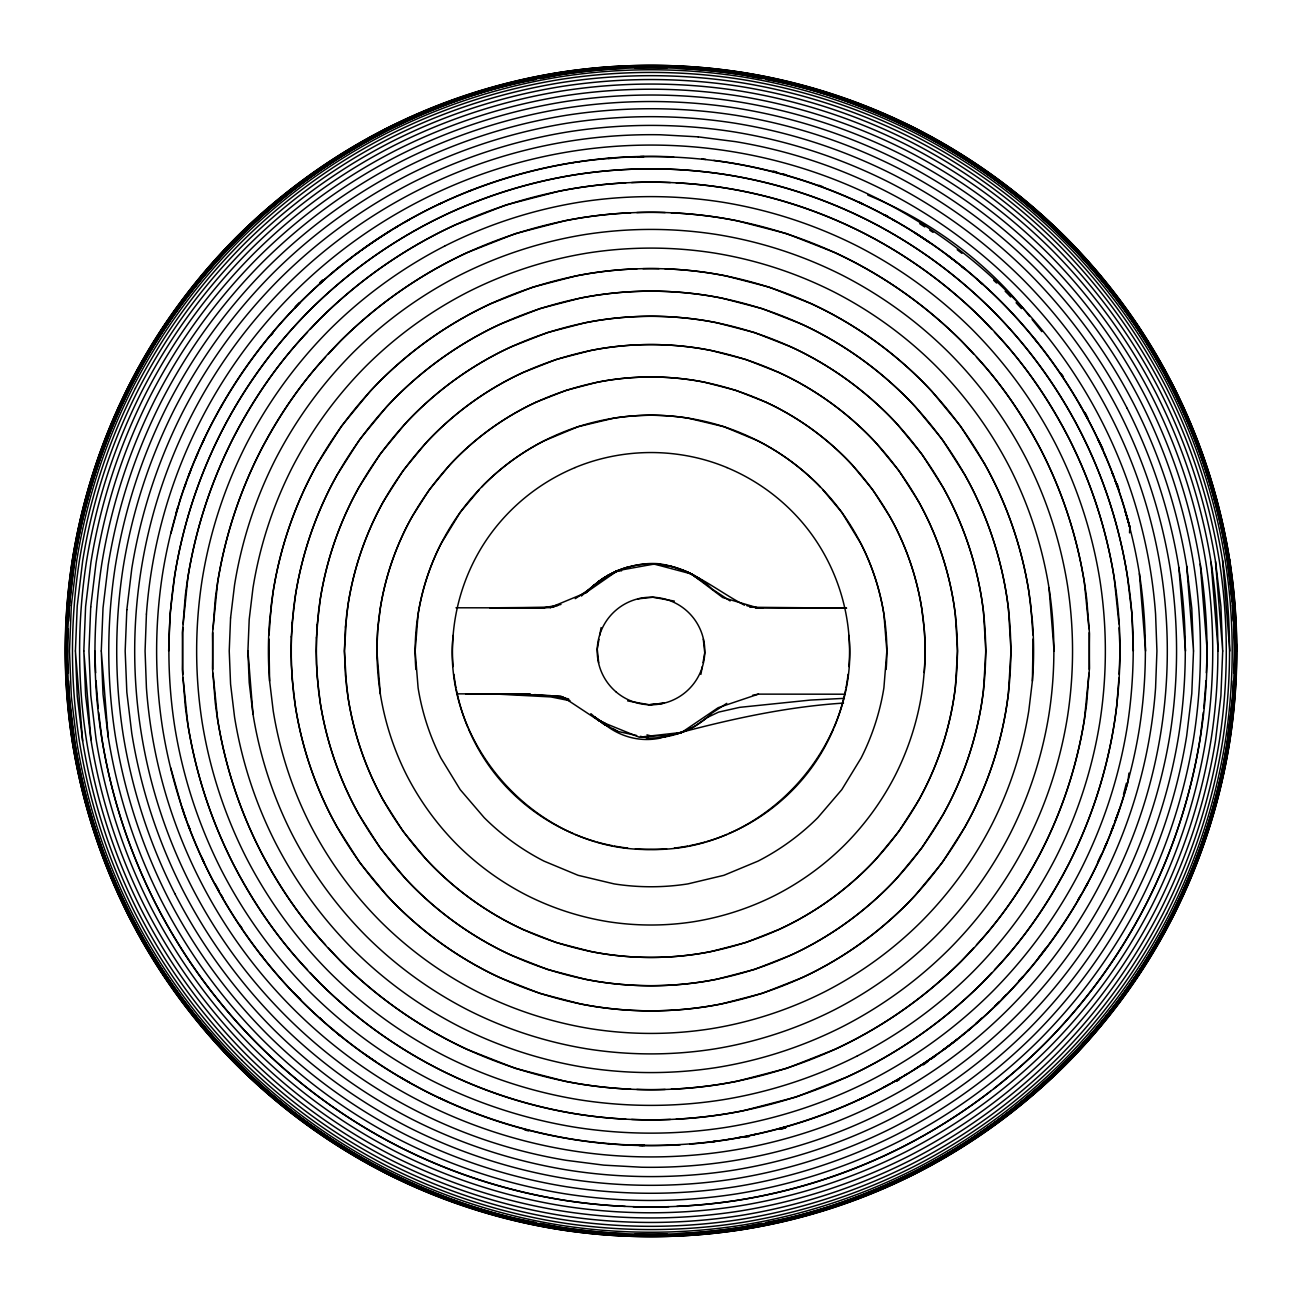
<?xml version="1.0" encoding="UTF-8"?>
<svg xmlns="http://www.w3.org/2000/svg" width="1302" height="1302" viewBox="0 0 1302 1302"><rect width="100%" height="100%" fill="white"/><g stroke="black" fill="none" stroke-linecap="round" stroke-linejoin="round"><path stroke-width="1.5" d="M168.642 651L170.171 613.193L174.696 575.598A489.715 489.715 0 0 1 221.34 432.052C244.174 387.019 274.217 345.681 309.974 310.039A489.715 489.715 0 0 1 432.085 221.324C477.037 198.311 525.634 182.524 575.517 174.712A489.715 489.715 0 0 1 726.451 174.696C776.35 182.508 824.931 198.311 869.899 221.307A489.715 489.715 0 0 1 992.01 310.022C1027.783 345.665 1057.81 387.003 1080.66 432.036A489.715 489.715 0 0 1 1127.304 575.582C1135.474 625.448 1134.872 676.487 1127.304 726.386A489.715 489.715 0 0 1 1080.66 869.948C1057.582 914.883 1027.636 956.107 992.026 991.961A489.715 489.715 0 0 1 869.915 1080.676C824.833 1103.478 776.35 1119.215 726.483 1127.288A489.715 489.715 0 0 1 575.549 1127.304C525.666 1119.232 477.199 1103.478 432.118 1080.709A489.715 489.715 0 0 1 309.99 991.978C274.397 956.14 244.434 914.915 221.34 869.98A489.715 489.715 0 0 1 174.696 726.418C166.965 676.503 166.965 625.53 174.696 575.614A489.357 489.357 0 0 1 221.356 432.036C244.418 387.101 274.38 345.876 309.974 310.039A489.357 489.357 0 0 1 432.101 221.307C477.183 198.522 525.65 182.785 575.517 174.712A489.357 489.357 0 0 1 726.483 174.712C776.35 182.768 824.801 198.522 869.882 221.291A489.357 489.357 0 0 1 992.01 310.039C1027.62 345.86 1057.566 387.101 1080.66 432.02A489.357 489.357 0 0 1 1127.304 575.598L1131.829 613.177L1133.358 651M385.099 129.077C439.864 101.41 498.731 82.27 559.307 72.473A594.396 594.396 0 0 1 742.677 72.473C803.253 82.254 862.103 101.393 916.868 129.061A594.396 594.396 0 0 1 1065.215 236.85C1108.474 280.369 1144.832 330.448 1172.89 385.018A594.396 594.396 0 0 1 1229.544 559.421C1238.951 620.045 1238.934 681.939 1229.544 742.579A594.396 594.396 0 0 1 1172.874 916.966C1144.865 971.552 1108.458 1021.614 1065.231 1065.15A594.396 594.396 0 0 1 916.868 1172.923C862.119 1200.607 803.253 1219.73 742.693 1229.527A594.396 594.396 0 0 1 559.323 1229.527C498.747 1219.746 439.897 1200.607 385.132 1172.939A594.396 594.396 0 0 1 236.785 1065.15C193.526 1021.631 157.151 971.536 129.11 916.966A594.396 594.396 0 0 1 72.456 742.579C63.049 681.955 63.066 620.061 72.456 559.421A594.396 594.396 0 0 1 129.126 385.034C157.135 330.448 193.542 280.386 236.769 236.85A594.396 594.396 0 0 1 385.132 129.077C439.718 101.117 498.731 81.977 559.323 72.473A594.835 594.835 0 0 1 742.645 72.473C803.253 81.961 862.266 101.133 916.885 129.061A594.835 594.835 0 0 1 1065.199 236.834C1108.653 280.125 1145.125 330.334 1172.89 385.034A594.835 594.835 0 0 1 1229.544 559.388C1239.244 619.964 1239.244 682.02 1229.544 742.579A594.835 594.835 0 0 1 1172.89 916.966C1145.142 971.666 1108.653 1021.858 1065.231 1065.15A594.835 594.835 0 0 1 916.885 1172.923C862.282 1200.867 803.269 1220.039 742.677 1229.527A594.835 594.835 0 0 1 559.323 1229.527C498.731 1220.039 439.718 1200.851 385.115 1172.939A594.835 594.835 0 0 1 236.785 1065.15C193.331 1021.858 156.875 971.65 129.11 916.966A594.835 594.835 0 0 1 72.456 742.579C62.756 682.02 62.756 619.98 72.456 559.421A594.835 594.835 0 0 1 129.11 385.05C156.858 330.35 193.331 280.158 236.769 236.85A594.835 594.835 0 0 1 385.099 129.077M68.404 599.425L65.979 651L67.834 696.879L73.319 742.482A593.94 593.94 0 0 0 129.907 916.575L159.446 967.972M68.322 629.126C66.028 666.917 69.055 704.854 74.767 742.221A592.019 592.019 0 0 0 131.209 915.908C158.828 970.381 195.17 1020.377 238.429 1063.506A592.459 592.459 0 0 0 386.189 1170.84C440.564 1198.67 499.35 1217.761 559.681 1227.216A592.459 592.459 0 0 0 625.123 1233.726M68.648 621.168L69.283 605.267L74.767 559.779A592.459 592.459 0 0 1 131.193 386.124C158.828 331.636 195.17 281.639 238.429 238.494A592.459 592.459 0 0 1 386.157 131.176C440.548 103.346 499.333 84.239 559.681 74.784A592.459 592.459 0 0 1 625.074 68.274M75.418 651L77.241 605.886L82.644 561.048A584.354 584.354 0 0 1 138.289 389.737C165.842 336.111 201.582 286.912 244.06 244.141A584.354 584.354 0 0 1 389.77 138.272C443.575 111.077 501.416 92.296 560.918 82.661A584.354 584.354 0 0 1 741.033 82.661C800.551 92.279 858.392 111.077 912.197 138.256A584.354 584.354 0 0 1 1057.908 244.125C1100.402 286.879 1136.141 336.095 1163.695 389.705A584.354 584.354 0 0 1 1219.356 560.999C1228.583 620.566 1228.583 681.385 1219.356 740.952A584.354 584.354 0 0 1 1163.711 912.263C1136.158 965.889 1100.418 1015.088 1057.94 1057.859A584.354 584.354 0 0 1 912.23 1163.728C858.425 1190.923 800.584 1209.704 741.082 1219.339A584.354 584.354 0 0 1 560.967 1219.339C501.449 1209.721 443.608 1190.923 389.803 1163.744A584.354 584.354 0 0 1 244.092 1057.875C201.598 1015.121 165.859 965.905 138.305 912.295A584.354 584.354 0 0 1 82.644 741.001L77.241 696.147L75.418 651L82.644 741.001M83.816 651L85.606 606.537L90.928 562.35A575.842 575.842 0 0 1 145.775 393.546C172.906 340.701 208.141 292.234 250 250.082A575.842 575.842 0 0 1 393.578 145.743C446.602 118.954 503.597 100.433 562.236 90.945A575.842 575.842 0 0 1 739.731 90.945C798.37 100.417 855.365 118.938 908.389 145.726A575.842 575.842 0 0 1 1051.983 250.049C1093.843 292.201 1129.062 340.685 1156.225 393.513A575.842 575.842 0 0 1 1211.072 562.318C1220.169 621.021 1220.169 680.946 1211.072 739.65A575.842 575.842 0 0 1 1156.225 908.454C1129.094 961.299 1093.859 1009.766 1052 1051.918A575.842 575.842 0 0 1 908.422 1156.257C855.398 1183.046 798.403 1201.567 739.764 1211.055A575.842 575.842 0 0 1 562.269 1211.055C503.63 1201.583 446.635 1183.062 393.611 1156.274A575.842 575.842 0 0 1 250.017 1051.951C208.157 1009.799 172.938 961.315 145.775 908.487A575.842 575.842 0 0 1 90.928 739.682L85.606 695.48L83.816 651L90.928 739.682M625.204 1206.384A564.694 564.694 0 0 1 563.994 1200.232C506.462 1191.216 450.427 1173.004 398.591 1146.492A564.694 564.694 0 0 1 257.78 1044.188C216.539 1003.093 181.906 955.424 155.556 903.49A564.287 564.287 0 0 1 101.768 737.941C92.328 680.441 93.044 621.607 101.751 564.075A564.694 564.694 0 0 1 155.54 398.526C182.166 346.706 216.702 299.167 257.747 257.829A564.694 564.694 0 0 1 398.558 155.524C450.557 129.24 506.445 111.093 563.945 101.784A564.694 564.694 0 0 1 738.006 101.768C795.522 111.077 851.41 129.24 903.409 155.508A564.694 564.694 0 0 1 1044.22 257.812C1085.282 299.135 1119.818 346.674 1146.444 398.493A564.694 564.694 0 0 1 1200.232 564.026C1208.956 621.575 1209.656 680.425 1200.232 737.941A564.694 564.694 0 0 1 1146.46 903.474C1120.111 955.408 1085.477 1003.061 1044.237 1044.171A564.694 564.694 0 0 1 993.67 1088.814M101.279 651L103.021 607.92L108.18 565.084A558.102 558.102 0 0 1 161.334 401.488C187.634 350.271 221.779 303.285 262.353 262.434A558.102 558.102 0 0 1 401.521 161.318C452.901 135.343 508.138 117.408 564.97 108.196A558.102 558.102 0 0 1 736.997 108.196C793.829 117.392 849.067 135.343 900.447 161.302A558.102 558.102 0 0 1 1039.614 262.402C1080.204 303.252 1114.333 350.238 1140.65 401.439A558.102 558.102 0 0 1 1193.804 565.052C1202.625 621.933 1202.625 680.018 1193.82 736.916A558.102 558.102 0 0 1 1140.666 900.512C1114.366 951.729 1080.221 998.715 1039.647 1039.566A558.102 558.102 0 0 1 900.479 1140.682C849.099 1166.657 793.862 1184.592 737.03 1193.804A558.102 558.102 0 0 1 565.003 1193.804C508.171 1184.608 452.933 1166.657 401.553 1140.698A558.102 558.102 0 0 1 262.386 1039.598C221.796 998.748 187.667 951.762 161.35 900.561A558.102 558.102 0 0 1 108.196 736.948L103.021 694.112L101.279 651L108.18 736.948M182.898 627.776L182.329 669.391L185.275 706.091A475.23 475.23 0 0 0 233.237 863.91C252.637 902.237 277.424 937.782 306.605 969.306A475.23 475.23 0 0 0 438.172 1068.796C476.386 1088.407 517.333 1102.599 559.469 1110.948A474.742 474.742 0 0 0 742.514 1110.915L795.945 1097.081L847.309 1076.9A475.214 475.214 0 0 0 982.587 982.522C1017.415 947.921 1046.564 907.689 1068.796 863.926A476.19 476.19 0 0 0 1114.154 724.303C1120.745 681.857 1121.933 638.582 1116.725 595.909A475.23 475.23 0 0 0 1068.763 438.09C1049.363 399.763 1024.576 364.218 995.395 332.694A475.23 475.23 0 0 0 863.828 233.204C825.614 213.593 784.667 199.401 742.531 191.052A474.742 474.742 0 0 0 559.486 191.085L506.055 204.919L454.691 225.1A475.214 475.214 0 0 0 319.413 319.478C284.585 354.079 255.436 394.311 233.204 438.074A476.19 476.19 0 0 0 187.846 577.697L182.329 632.609L182.898 674.224M183.045 623.918L185.275 595.909A475.23 475.23 0 0 1 233.237 438.09C253.239 399.779 277.538 363.486 307.516 332.238M212.861 632.788L212.486 668.219L215.237 702.543A444.649 444.649 0 0 0 260.107 850.206M213.023 628.736L215.237 599.457A444.649 444.649 0 0 1 260.107 451.794M247.917 651L249.203 619.41L252.979 587.999A409.219 409.219 0 0 1 291.957 468.036C311.243 430.49 336.274 396.036 366.025 366.09A409.219 409.219 0 0 1 468.069 291.941C505.746 272.899 546.254 259.733 587.918 252.995A409.219 409.219 0 0 1 714.049 252.995C755.73 259.733 796.238 272.883 833.915 291.925A409.219 409.219 0 0 1 935.959 366.057C965.71 396.02 990.741 430.474 1010.043 468.02A409.219 409.219 0 0 1 1049.021 587.983C1055.483 629.696 1055.483 672.288 1049.021 714.001A409.219 409.219 0 0 1 1010.043 833.964C990.757 871.51 965.726 905.964 935.975 935.91A409.219 409.219 0 0 1 833.931 1010.059C796.254 1029.101 755.746 1042.267 714.082 1049.005A409.219 409.219 0 0 1 587.951 1049.005C546.27 1042.267 505.762 1029.117 468.085 1010.075A409.219 409.219 0 0 1 366.041 935.943C336.29 905.98 311.259 871.526 291.957 833.98A409.219 409.219 0 0 1 252.979 714.017L249.203 682.606L247.917 651L252.979 714.033M268.896 639.005L269.612 681.011L273.208 710.827A388.419 388.419 0 0 0 310.218 824.687C328.527 860.329 352.289 893.026 380.526 921.458A388.419 388.419 0 0 0 477.395 991.815C513.151 1009.896 551.592 1022.379 591.157 1028.792A388.419 388.419 0 0 0 710.876 1028.775C750.424 1022.379 788.882 1009.88 824.638 991.815A388.435 388.435 0 0 0 921.49 921.442C949.728 893.009 973.489 860.297 991.798 824.654A388.419 388.419 0 0 0 1028.792 710.794L1032.388 680.995L1033.104 639.005M269.058 635.002L271.125 606.065A387.247 387.247 0 0 1 317.281 464.082M479.217 489.715L460.192 512.37L440.906 543.943A239.454 239.454 0 0 0 418.105 614.137L415.143 651L418.105 687.879A239.454 239.454 0 0 0 440.906 758.073L460.192 789.63L484.263 817.737A239.454 239.454 0 0 0 543.976 861.11L578.121 875.318L614.105 883.895A239.454 239.454 0 0 0 687.912 883.895L723.879 875.318L758.041 861.11A239.454 239.454 0 0 0 817.754 817.721L841.808 789.63L861.094 758.057A239.454 239.454 0 0 0 883.895 687.863L886.857 651L883.895 614.121A239.454 239.454 0 0 0 861.094 543.927L841.808 512.37L822.783 489.698M536.278 402.09A277.456 277.456 0 0 0 449.727 464.977L429.221 489.861L411.871 517.057A277.456 277.456 0 0 0 378.833 618.808C375.708 643.741 376.636 669.049 380.314 693.868A278.319 278.319 0 0 0 406.826 775.455C419.944 800.99 436.967 824.41 457.197 844.786A278.319 278.319 0 0 0 526.61 895.206C552.227 908.161 579.781 917.096 608.115 921.686A278.319 278.319 0 0 0 693.901 921.686C722.236 917.096 749.789 908.145 775.422 895.19A278.319 278.319 0 0 0 844.819 844.77C865.049 824.41 882.072 800.974 895.19 775.439A278.319 278.319 0 0 0 921.686 693.852C925.462 669.033 926.096 643.758 923.183 618.808A277.456 277.456 0 0 0 890.112 517.057L872.779 489.861L852.289 464.96A277.456 277.456 0 0 0 765.722 402.09M1088.977 673.264L1086.763 702.543A444.649 444.649 0 0 1 1041.893 850.206M1089.139 669.212L1089.514 633.781L1086.763 599.457A444.649 444.649 0 0 0 1041.893 451.794M1118.955 678.082L1116.725 706.091A475.23 475.23 0 0 1 1068.763 863.91C1048.761 902.221 1024.462 938.514 994.484 969.762M1119.102 674.224L1120.045 651L1119.102 627.776M573.596 162.604A502.165 502.165 0 0 1 728.371 162.587C779.507 170.855 829.211 187.016 875.449 210.371A502.165 502.165 0 0 1 1000.685 301.348C1037.189 338.097 1067.9 380.379 1091.581 426.454A502.165 502.165 0 0 1 1139.413 573.661C1147.355 624.846 1147.355 677.121 1139.429 728.306A502.165 502.165 0 0 1 1091.597 875.514C1067.933 921.588 1037.206 963.871 1000.701 1000.636A502.165 502.165 0 0 1 875.481 1091.613C829.244 1114.984 779.54 1131.129 728.404 1139.413M1127.141 408.323A542.706 542.706 0 0 1 1178.847 567.412C1187.424 622.747 1187.424 679.221 1178.847 734.54A542.706 542.706 0 0 1 1127.158 893.644C1101.59 943.445 1068.389 989.129 1028.938 1028.857A542.706 542.706 0 0 1 893.611 1127.174C843.631 1152.433 789.923 1169.88 734.653 1178.831A542.706 542.706 0 0 1 567.379 1178.831C512.109 1169.896 458.402 1152.449 408.421 1127.207A542.706 542.706 0 0 1 273.094 1028.873C233.644 989.162 200.443 943.462 174.859 893.677M1193.511 651L1191.786 693.527L1186.692 735.793A550.779 550.779 0 0 1 1134.237 897.241C1108.279 947.791 1074.589 994.158 1034.553 1034.472A550.779 550.779 0 0 1 897.208 1134.254C846.495 1159.887 791.99 1177.594 735.907 1186.675A550.779 550.779 0 0 1 566.142 1186.692C510.042 1177.61 455.537 1159.903 404.824 1134.286A550.779 550.779 0 0 1 267.48 1034.488C227.427 994.191 193.738 947.823 167.779 897.273A550.779 550.779 0 0 1 115.308 735.825C106.601 679.677 106.601 622.356 115.308 566.207A550.779 550.779 0 0 1 167.763 404.759C193.721 354.209 227.411 307.842 267.447 267.528A550.779 550.779 0 0 1 404.792 167.746C455.505 142.113 510.01 124.406 566.093 115.325A550.779 550.779 0 0 1 735.858 115.308C791.958 124.39 846.463 142.097 897.176 167.714A550.779 550.779 0 0 1 1034.52 267.512C1074.573 307.809 1108.262 354.177 1134.221 404.727A550.779 550.779 0 0 1 1186.692 566.175L1191.786 608.457L1193.511 651L1186.692 566.175M1206.026 680.718L1203.797 708.386M1206.336 672.792L1207.214 651L1200.232 564.026M1222.708 651L1220.902 695.805L1215.531 740.35A580.415 580.415 0 0 1 1160.245 910.505C1132.886 963.757 1097.391 1012.631 1055.19 1055.108A580.415 580.415 0 0 1 910.456 1160.261C857.025 1187.278 799.574 1205.945 740.464 1215.515A580.415 580.415 0 0 1 561.569 1215.515C502.458 1205.961 445.007 1187.294 391.576 1160.294A580.415 580.415 0 0 1 246.843 1055.141C204.642 1012.663 169.13 963.789 141.772 910.537A580.415 580.415 0 0 1 86.485 740.399C77.306 681.223 77.306 620.81 86.469 561.65A580.415 580.415 0 0 1 141.755 391.495C169.114 338.243 204.609 289.37 246.81 246.892A580.415 580.415 0 0 1 391.544 141.739C444.975 114.722 502.426 96.055 561.536 86.485A580.415 580.415 0 0 1 740.431 86.485C799.542 96.039 856.993 114.706 910.423 141.706A580.415 580.415 0 0 1 1055.157 246.859C1097.358 289.337 1132.87 338.211 1160.228 391.463A580.415 580.415 0 0 1 1215.515 561.601L1220.885 606.162L1222.708 651L1215.531 561.601M1060.219 241.814C1102.94 284.829 1138.892 334.305 1166.592 388.224A587.674 587.674 0 0 1 1222.578 560.495C1231.855 620.403 1231.855 681.564 1222.578 741.473A587.674 587.674 0 0 1 1166.608 913.744M1233.352 680.832L1232.717 696.733L1227.233 742.221A592.459 592.459 0 0 1 1170.807 915.876C1143.172 970.364 1106.83 1020.361 1063.571 1063.506A592.459 592.459 0 0 1 915.843 1170.823C861.452 1198.654 802.667 1217.761 742.319 1227.216A592.459 592.459 0 0 1 676.926 1233.726M1233.678 672.874C1235.972 635.083 1232.945 597.146 1227.233 559.779A592.019 592.019 0 0 0 1170.791 386.092C1143.172 331.619 1106.83 281.623 1063.571 238.494A592.459 592.459 0 0 0 915.811 131.16C861.436 103.33 802.65 84.239 742.319 74.784A592.459 592.459 0 0 0 676.877 68.274M1233.596 702.575L1236.021 651L1234.166 605.121L1228.681 559.518A593.94 593.94 0 0 0 1172.093 385.425L1142.554 334.028M1129.534 532.86L1129.794 526.838L1125.367 511.686M66.565 626.148L67.02 618.499M575.045 467.613A200.378 200.378 0 0 0 500.049 522.102A193.51 193.51 0 0 0 481.724 547.263A200.378 200.378 0 0 0 453.112 635.441C441.883 746.632 539.126 852.094 651 849.457C762.907 852.094 860.069 746.632 848.92 635.425A200.378 200.378 0 0 0 820.244 547.279A193.51 193.51 0 0 0 801.967 522.069A200.378 200.378 0 0 0 726.955 467.613M1234.98 683.501L1235.435 675.852M69.169 591.808L69.738 586.095M1232.262 715.905L1232.831 710.192M67.834 605.153L73.319 559.567A593.94 593.94 0 0 1 129.891 385.457L133.488 378.67M74.767 559.795C69.576 597.227 65.718 635.067 68.322 672.89M1203.325 712.324L1200.249 737.925A564.287 564.287 0 0 1 1146.444 903.49C1119.834 955.31 1085.282 1002.833 1044.253 1044.171A564.287 564.287 0 0 1 903.409 1146.476C851.589 1173.021 795.555 1191.2 738.039 1200.232A564.694 564.694 0 0 1 676.828 1206.384M1227.233 742.205C1232.424 704.773 1236.282 666.933 1233.678 629.11M1234.166 696.847L1228.681 742.433A593.94 593.94 0 0 1 1172.109 916.543L1168.512 923.33M1128.948 773.095L1127.711 782.893A494.63 494.63 0 0 1 690.093 1144.084M70.389 580.399L70.926 576.607M71.724 570.927L72.245 567.135M1229.755 734.865L1230.276 731.073M1231.074 725.393L1231.611 721.601M599.001 639.331L597.244 649.08L598.708 662.864M599.701 635.425L601.101 627.629M700.899 674.371L702.299 666.575M702.999 662.669L704.756 652.92L703.292 639.136M1123.48 794.448L1126.409 783.186M170.953 533.364L180.05 499.822A494.63 494.63 0 0 1 673.59 156.891M1110.573 833.068L1113.291 825.793M1114.658 822.148L1119.411 809.388M1086.21 886.174L1087.951 882.496M1097.57 862.331L1101.069 855.007M1104.568 847.683L1107.188 842.182M135.278 375.285L139.786 366.839M212.861 669.228L212.486 633.781L217.629 582.401A445.561 445.561 0 0 1 260.075 451.794C278.286 415.956 301.429 382.658 328.755 353.167A444.194 444.194 0 0 1 467.337 252.523L515.38 233.611L565.361 220.64A444.194 444.194 0 0 1 736.639 220.673L786.62 233.611L834.68 252.49A444.194 444.194 0 0 1 973.212 353.184C1000.587 382.625 1023.697 415.956 1041.926 451.778A445.561 445.561 0 0 1 1084.354 582.385L1088.977 628.736M1089.139 632.772L1089.514 668.219L1084.371 719.599A445.561 445.561 0 0 1 1041.926 850.206C1023.714 886.044 1000.571 919.342 973.245 948.832A444.194 444.194 0 0 1 834.663 1049.477L786.62 1068.389L736.639 1081.36A444.194 444.194 0 0 1 565.361 1081.327L515.38 1068.389L467.32 1049.51A444.194 444.194 0 0 1 328.788 948.816C301.413 919.375 278.303 886.044 260.075 850.222A445.561 445.561 0 0 1 217.646 719.615L213.023 673.264M1084.289 889.25L1087.024 884.107M1162.214 935.162L1166.722 926.715M129.874 385.457C157.884 330.952 194.21 280.939 237.387 237.469A593.94 593.94 0 0 1 385.49 129.858L395.841 124.813M135.392 388.256C163.092 334.337 199.027 284.861 241.749 241.846A587.674 587.674 0 0 1 388.289 135.375C442.403 108.017 500.57 89.122 560.413 79.438A587.674 587.674 0 0 1 741.554 79.438C801.397 89.106 859.564 108.017 913.662 135.343A587.674 587.674 0 0 1 1060.219 241.814M260.075 451.794C277.944 417.747 299.265 385.278 325.565 357.122M1041.926 850.206C1024.056 884.253 1002.735 916.722 976.435 944.878M1166.608 913.744C1138.908 967.663 1102.973 1017.139 1060.251 1060.153A587.674 587.674 0 0 1 913.711 1166.625C859.597 1193.983 801.43 1212.878 741.587 1222.562A587.674 587.674 0 0 1 560.446 1222.562C500.603 1212.894 442.436 1193.983 388.338 1166.657A587.674 587.674 0 0 1 241.781 1060.186M1172.126 916.543C1144.116 971.048 1107.79 1021.061 1064.613 1064.531A593.94 593.94 0 0 1 916.51 1172.142L906.159 1177.187M140.681 365.146L146.459 355.234M148.395 351.931L150.316 348.627M220.51 407.64L222.463 404.287M317.265 464.065L341.482 426.112L370.077 391.365A387.231 387.231 0 0 1 490.887 303.626L532.778 287.14L576.347 275.829A387.247 387.247 0 0 1 725.653 275.845L769.222 287.14L811.13 303.594A387.231 387.231 0 0 1 931.907 391.381L960.518 426.112L984.735 464.065M383.585 501.205L402.985 470.803L425.9 442.957A310.283 310.283 0 0 1 522.704 372.649L556.263 359.433L591.173 350.384A310.283 310.283 0 0 1 710.811 350.401L745.737 359.433L779.312 372.632A310.283 310.283 0 0 1 876.083 442.973L899.015 470.803L918.415 501.205M918.415 800.795L899.015 831.197L876.1 859.043A310.283 310.283 0 0 1 779.296 929.351L745.737 942.567L710.827 951.616A310.283 310.283 0 0 1 591.189 951.599L556.263 942.567L522.688 929.368A310.283 310.283 0 0 1 425.917 859.027L402.985 831.197L383.585 800.795M1151.684 953.373L1153.605 950.069M1155.541 946.766L1161.319 936.854M1077.893 899.926L1081.018 894.751M152.253 345.323L159.446 334.028M161.513 330.806L164.589 325.972M1137.411 976.028L1140.487 971.194M1142.554 967.972L1149.747 956.677M167.877 321.269L170.057 318.127M174.435 311.845L177.707 307.126M1124.293 994.874L1127.565 990.155M1131.943 983.873L1134.123 980.731M1038.378 958.044L1045.62 948.361M182.329 301.039L188.106 293.406M1113.894 1008.594L1119.671 1000.961M270.881 335.509L273.387 332.466M193.998 285.887L203.73 274.071M1098.27 1027.929L1108.002 1016.113M208.711 268.261L212.535 263.98M1089.465 1038.019L1093.289 1033.739M1002.214 999.025L1006.332 994.533M1018.669 981.041L1022.77 976.565M310.153 329.39L319.381 319.462A476.19 476.19 0 0 1 438.123 233.172C481.968 211.022 529.1 195.707 577.6 187.862A476.19 476.19 0 0 1 625.774 182.833M328.316 354.144L340.717 340.782A445.561 445.561 0 0 1 451.827 260.058C492.84 239.324 536.945 225.002 582.319 217.646A445.561 445.561 0 0 1 630.705 212.796M481.724 486.997L484.246 484.279A239.454 239.454 0 0 1 543.959 440.89L578.121 426.682L614.088 418.105A239.454 239.454 0 0 1 687.895 418.105L723.879 426.682L758.024 440.89A239.454 239.454 0 0 1 817.737 484.263L820.26 486.981M973.684 947.856L961.283 961.218A445.561 445.561 0 0 1 850.173 1041.942C809.16 1062.676 765.055 1076.998 719.68 1084.354A445.561 445.561 0 0 1 671.295 1089.204M991.847 972.61L982.619 982.538A476.19 476.19 0 0 1 863.877 1068.828C820.032 1090.978 772.9 1106.293 724.4 1114.138A476.19 476.19 0 0 1 676.226 1119.167M222.772 252.604L228.094 247.103M294.561 308.346L299.948 302.764M1073.906 1054.897L1079.228 1049.396M295.18 306.8L299.525 302.552M319.755 282.713L322.652 279.881M589.497 589.432C600.694 578.804 614.284 570.601 629.305 566.728L615.472 571.578M591.173 587.804L585.623 592.866L550.209 607.546L511.507 607.839M594.558 584.777L585.623 592.866L617.539 570.683L654.109 564.043L658.421 564.303L643.758 564.287L654.109 564.043L691.525 574.003L699.516 578.772L686.707 571.643L672.874 566.777L660.228 564.612M968.297 1030.321L971.259 1027.636M975.719 1023.584L981.659 1018.197M995.021 1006.072L999.48 1002.019M581.424 596.039C601.947 576.444 628.866 561.634 658.015 563.685C690.662 567.591 716.312 590.441 744.532 605.202M923.362 1064.922L928.228 1061.276M931.483 1058.835L936.35 1055.19M942.86 1050.323L957.475 1039.37M661.676 737.355L681.727 732.408L718.199 707.686L758.399 694.129L845.079 694.21M575.256 598.643L590.034 588.911A87.022 87.022 0 0 1 712.08 589.025L730.129 600.938M726.744 703.357L711.966 713.089A87.022 87.022 0 0 1 647.891 737.957L640.356 736.33M602.631 578.658L617.539 570.683L621.542 570.862M438.758 204.414L442.241 202.721M858.018 1100.141L863.242 1097.586M490.349 88.52L470.217 94.607L427.154 110.556L385.49 129.858A593.5 593.5 0 0 0 366.952 139.786M444.682 246.062C487.176 224.579 532.86 209.736 579.862 202.136A461.51 461.51 0 0 1 722.105 202.136C769.108 209.736 814.792 224.579 857.286 246.045A461.51 461.51 0 0 1 972.366 329.65C1005.925 363.437 1034.146 402.285 1055.906 444.633A461.51 461.51 0 0 1 1099.881 579.927C1107.172 626.962 1107.172 675.006 1099.881 722.04A461.51 461.51 0 0 1 1055.922 857.334C1034.179 899.682 1005.941 938.547 972.399 972.317A461.51 461.51 0 0 1 857.302 1055.938M857.318 1055.938C814.824 1077.421 769.14 1092.264 722.138 1099.864A461.51 461.51 0 0 1 579.895 1099.864C532.892 1092.264 487.208 1077.421 444.714 1055.955A461.51 461.51 0 0 1 329.634 972.35C296.075 938.563 267.854 899.715 246.094 857.367A461.51 461.51 0 0 1 202.119 722.073C194.828 675.038 194.828 626.994 202.119 579.96A461.51 461.51 0 0 1 246.078 444.666C267.821 402.318 296.059 363.453 329.601 329.683A461.51 461.51 0 0 1 444.698 246.062M811.651 1213.48L831.783 1207.393L874.846 1191.444L916.51 1172.142A593.5 593.5 0 0 0 935.048 1162.214M519.091 693.917L562.578 696.749L599.213 720.934L639.266 737.225L681.727 732.408L688.156 729.445M413.157 116.708L427.17 110.54M536.278 402.074L566.289 390.291L597.504 382.186A277.456 277.456 0 0 1 704.496 382.202L735.711 390.291L765.722 402.074M874.83 1191.46L888.843 1185.292M681.727 732.408L688.074 729.641L676.015 734.344M434.298 107.74L446.765 102.842M468.98 191.215L472.593 189.783M829.407 1112.217L833.02 1110.785M855.235 1199.158L867.702 1194.259M448.539 102.142L470.217 94.607L514.404 82.205L559.437 73.335A593.94 593.94 0 0 1 742.514 73.335L787.58 82.189L831.783 94.607L853.461 102.142M853.461 1199.858L831.783 1207.393L787.596 1219.795L742.563 1228.665A593.94 593.94 0 0 1 559.486 1228.665L514.42 1219.811L470.217 1207.393L448.539 1199.858M503.288 85.086L508.854 83.637M779.638 1128.508L785.269 1127.044M793.146 1218.363L798.712 1216.914M557.728 605.658L550.209 607.546L553.789 606.732M523.746 80.171L533.104 78.136M751.319 1135.214L755.111 1134.384M768.896 1223.864L778.254 1221.829M536.229 79.389C483.953 88.959 433.696 107.643 386.157 131.16A592.019 592.019 0 0 0 238.445 238.51C195.349 281.867 159.121 331.75 131.193 386.124A592.019 592.019 0 0 0 74.784 559.779M540.135 78.625L559.681 74.784A592.019 592.019 0 0 1 742.319 74.8L761.833 78.625M573.596 162.587C522.46 170.871 472.756 187.016 426.519 210.387A502.165 502.165 0 0 0 301.299 301.364C264.794 338.129 234.083 380.412 210.403 426.486A502.165 502.165 0 0 0 162.587 573.694C154.645 624.879 154.645 677.154 162.587 728.339A502.165 502.165 0 0 0 210.419 875.546C234.083 921.621 264.811 963.903 301.315 1000.652A502.165 502.165 0 0 0 426.551 1091.629C472.789 1115 522.493 1131.129 573.629 1139.413A502.165 502.165 0 0 0 728.404 1139.396M560.967 604.47L543.601 607.871L455.993 607.79M752.621 695.268L758.399 694.129M761.865 1223.375L742.319 1227.216A592.019 592.019 0 0 1 559.681 1227.2L540.167 1223.375M765.771 1222.611C818.047 1213.041 868.304 1194.357 915.843 1170.84A592.019 592.019 0 0 0 1063.555 1063.49C1106.651 1020.133 1142.879 970.25 1170.807 915.876A592.019 592.019 0 0 0 1227.216 742.221M542.495 76.33L546.27 75.662M550.03 74.995L553.806 74.328M737.957 1137.72L741.782 1137.053M748.194 1227.672L751.97 1227.005M755.73 1226.338L759.505 1225.67M712.699 1141.756L716.735 1141.187M744.858 1137.281L748.894 1136.727M637.703 598.887L652.92 597.244L674.371 601.101M627.629 700.899L649.08 704.756L664.297 703.113M649.08 704.756L662.864 703.292M549.916 607.334L553.692 606.976M843.501 703.08C780.565 707.132 719.241 721.747 658.633 738.413C637.557 742.319 616.367 735.5 600.84 720.966M608.067 158.584L612.021 158.372M637.654 157.07L643.562 156.777M844.396 698.344L810.593 700.053L739.731 707.344L718.606 712.113L706.986 717.614L694.21 726.711L680.588 732.798L666.136 735.874L650.854 735.923L646.964 734.865M640.34 156.565L644.051 156.5M489.78 607.822L552.276 607.302M541.404 607.871L544.252 607.871M846.609 608.148L755.388 607.92M456.839 693.852L530.044 693.917M846.17 608.132L749.838 607.253M757.487 608.067L762.663 608.067M465.628 693.868L530.451 694.471M639.136 1145.402L642.944 1145.467M638.664 1145.386L644.604 1145.5M608.246 1143.628L612.282 1143.823M636.45 1144.963L644.506 1145.337M492.888 693.885L550.909 696.928L569.609 700.671M534.487 694.617L550.665 695.61M554.701 695.87L560.771 696.228L569.771 700.541M748.194 74.328L751.97 74.995M755.73 75.662L759.505 76.33M542.495 1225.67L546.27 1226.338M550.03 1227.005L553.806 1227.672M765.739 79.389C818.014 88.943 868.271 107.627 915.811 131.144A592.019 592.019 0 0 1 1063.555 238.51C1106.635 281.85 1142.863 331.733 1170.791 386.076A592.459 592.459 0 0 1 1227.233 559.762L1232.717 605.235L1233.352 621.152M746.909 605.772L758.48 608.067L722.708 597.537L691.525 574.003L686.707 571.643M553.171 695.838L568.6 698.897M536.261 1222.611C483.986 1213.057 433.729 1194.373 386.189 1170.856A592.019 592.019 0 0 1 238.445 1063.49C195.365 1020.15 159.137 970.267 131.209 915.924A592.459 592.459 0 0 1 74.767 742.238L69.283 696.765L68.648 680.848M594.314 716.539L603.103 723.652L617.75 731.415L636.597 735.5M768.896 78.136L778.254 80.171M523.746 1221.829L533.104 1223.864M524.787 1129.957L528.645 1130.933M793.146 83.637L798.712 85.086M503.288 1216.914L508.854 1218.363M773.16 171.001L776.985 172.141M782.746 173.85L786.587 174.973M811.651 88.52L831.783 94.607L888.843 116.708M490.349 1213.48L470.217 1207.393L413.157 1185.292M604.828 722.903L599.213 720.934L593.891 716.653L605.381 725.1L594.851 717.174M644.148 736.655L647.891 737.957M818.958 185.258L822.685 186.707M855.235 102.842L867.702 107.74M434.298 1194.259L446.765 1199.158M447.546 1101.704L438.758 1097.586M867.783 195.088C930.881 220.884 987.73 262.581 1029.687 316.435M874.814 110.54L916.478 129.842A593.5 593.5 0 0 1 935.048 139.786M427.186 1191.46L385.522 1172.158A593.5 593.5 0 0 1 366.952 1162.214M906.159 124.813L916.478 129.842A593.94 593.94 0 0 1 1064.58 237.452L1095.828 271.109L1127.565 311.845M859.759 202.721L863.242 204.414M395.841 1177.187L385.522 1172.158A593.94 593.94 0 0 1 237.42 1064.548L206.172 1030.891L174.435 990.155M859.597 202.233L863.21 204.023M609.336 726.646L594.688 717.011M612.705 728.55L617.75 731.415M884.904 214.684L888.241 216.685M914.932 232.7L929.628 242.628M696.131 577.404L691.525 574.003L706.286 584.045M949.028 256.478L952.25 258.789M691.525 574.003L699.727 579.911M337.69 1033.788L340.864 1036.311M701.811 580.35L705.847 583.719M953.861 259.944L956.905 262.499M961.478 266.324L964.522 268.879M976.695 279.084L982.782 284.178M590.864 713.659L593.647 716.084M293.406 992.482L300.648 999.513M319.462 1017.757L322.359 1020.573A501.807 501.807 0 0 1 319.641 1017.985M1073.906 247.103L1079.228 252.604M222.772 1049.396L228.094 1054.897M1010.694 296.921L1008.008 294.024A512.679 512.679 0 0 0 1005.177 291.241M1016.097 302.748L1021.484 308.558M991.815 329.373L982.587 319.429A476.19 476.19 0 0 0 863.844 233.172C820 211.005 772.867 195.707 724.368 187.846A476.19 476.19 0 0 0 676.177 182.833M994.451 332.222C1024.446 363.453 1048.728 399.779 1068.796 438.074A476.19 476.19 0 0 1 1114.154 577.665L1118.955 623.902M973.668 354.128L961.267 340.766A445.561 445.561 0 0 0 850.157 260.042C809.128 239.308 765.023 224.986 719.648 217.646A445.561 445.561 0 0 0 671.262 212.796M976.419 357.106C1002.719 385.262 1024.039 417.73 1041.909 451.761M325.581 944.894C299.281 916.738 277.961 884.27 260.091 850.239M328.332 947.872L340.733 961.234A445.561 445.561 0 0 0 451.843 1041.958C492.872 1062.692 536.977 1077.014 582.352 1084.354A445.561 445.561 0 0 0 630.738 1089.204M307.549 969.778C277.554 938.547 253.272 902.221 233.204 863.926A476.19 476.19 0 0 1 187.846 724.335L183.045 678.098M310.185 972.627L319.413 982.571A476.19 476.19 0 0 0 438.156 1068.828C482 1090.995 529.133 1106.293 577.632 1114.154A476.19 476.19 0 0 0 625.823 1119.167M241.781 1060.186C199.06 1017.171 163.108 967.695 135.408 913.776A587.674 587.674 0 0 1 79.422 741.505C70.145 681.597 70.145 620.436 79.422 560.527A587.674 587.674 0 0 1 135.392 388.256M1089.465 263.98L1093.289 268.261M208.711 1033.739L212.535 1038.019M260.498 954.382L263.102 957.426M1098.27 274.071L1108.002 285.887M1034.504 338.813L1036.978 341.808M193.998 1016.113L203.73 1027.929M1032.112 319.478L1041.828 331.619M1113.894 293.406L1119.671 301.039M182.329 1000.961L188.106 1008.594M1061.097 373.511L1063.441 376.75M1131.943 318.127L1134.123 321.269M167.877 980.731L170.057 983.873M239.796 925.006L242.074 928.31M1124.293 307.126L1149.747 345.323M152.253 956.677L177.707 994.874M1137.411 325.972L1140.487 330.806M161.513 971.194L164.589 976.028M1151.684 348.627L1153.605 351.931M1155.541 355.234L1161.319 365.146M1079.537 404.287L1081.49 407.64M140.681 936.854L146.459 946.766M148.395 950.069L150.316 953.373M1127.141 408.323C1101.557 358.538 1068.356 312.838 1028.906 273.127A542.706 542.706 0 0 0 893.579 174.81C843.598 149.551 789.891 132.104 734.621 123.153A542.706 542.706 0 0 0 567.346 123.169C512.077 132.104 458.369 149.567 408.389 174.826A542.706 542.706 0 0 0 273.078 273.143C233.611 312.871 200.427 358.571 174.842 408.356A542.706 542.706 0 0 0 123.153 567.46C114.576 622.779 114.592 679.253 123.153 734.588A542.706 542.706 0 0 0 174.859 893.677M215.269 883.977L219.11 890.991M221.014 894.474L222.935 898.006M1162.214 366.839L1166.722 375.285M1168.512 378.67L1172.109 385.425M1083.378 411.041L1087.024 417.893M129.891 916.575L133.488 923.33M135.278 926.715L139.786 935.162M1085.184 412.685L1087.837 418.105M1098.465 439.816L1102.892 448.848M188.513 825.631L190.076 829.341M201.794 857.204L204.154 862.787M1112.103 472.414L1113.519 476.027M1114.935 479.657L1117.767 486.899M182.654 808.688L183.826 812.481M1125.205 511.621L1129.794 526.838A494.63 494.63 0 0 0 713.838 160.374M1117.246 483.97L1118.955 489.812M170.774 767.968L182.752 810.365A494.63 494.63 0 0 0 680.197 1144.767M1229.755 567.135L1230.276 570.927M1231.074 576.607L1231.611 580.399M70.389 721.601L70.926 725.393M71.724 731.073L72.245 734.865M98.203 708.418L95.99 680.734M98.675 712.357L101.768 737.974A564.694 564.694 0 0 0 155.556 903.507C182.182 955.326 216.734 1002.865 257.78 1044.188A564.287 564.287 0 0 0 398.591 1146.476C450.573 1172.776 506.478 1190.923 563.994 1200.232A564.287 564.287 0 0 0 738.039 1200.216C795.555 1190.923 851.443 1172.744 903.442 1146.476A564.694 564.694 0 0 0 990.529 1091.255M1232.262 586.095L1232.831 591.808M1233.596 599.425L1234.166 605.137M67.834 696.863L68.404 702.575M69.169 710.192L69.738 715.905M1229.544 559.388L1232.896 601.215M1233.71 611.175L1236.9 651M1228.681 559.518L1232.034 601.28M1232.343 605.267L1236.021 651M1222.578 560.495L1229.837 651M1211.072 562.318L1218.184 651M1178.847 567.412L1185.552 651M1139.413 573.661L1145.63 651M1049.021 587.967L1054.083 651M380.314 693.868L376.864 651L377.726 629.517L380.298 608.148A278.319 278.319 0 0 1 406.81 526.561C419.928 501.026 436.951 477.606 457.181 457.23A278.319 278.319 0 0 1 526.594 406.81C552.211 393.855 579.764 384.904 608.099 380.314A278.319 278.319 0 0 1 693.885 380.314C722.219 384.904 749.773 393.855 775.39 406.794A278.319 278.319 0 0 1 844.803 457.214C865.033 477.59 882.056 501.01 895.174 526.545A278.319 278.319 0 0 1 921.686 608.132L924.274 629.501A267.17 267.17 0 0 1 924.274 672.483M1234.98 618.499L1235.435 626.148M66.565 675.852L67.02 683.501M1032.942 635.002L1030.875 606.065A387.247 387.247 0 0 0 984.719 464.082M94.786 651L95.664 672.808M175.689 514.127A494.63 494.63 0 0 1 177.788 507.031M701.794 158.99A494.63 494.63 0 0 1 705.814 159.414M587.788 591.01A66.207 66.207 0 0 1 585.428 593.028M184.526 487.176A501.807 501.807 0 0 1 185.828 483.514M188.513 476.223A501.807 501.807 0 0 1 191.313 468.964M195.723 458.174A501.807 501.807 0 0 1 198.018 452.819M201.989 443.966A501.807 501.807 0 0 1 204.447 438.676M319.641 284.015A501.807 501.807 0 0 1 325.467 278.856M331.359 273.794A501.807 501.807 0 0 1 334.337 271.304M337.332 268.83A501.807 501.807 0 0 1 340.343 266.373M349.506 259.163A501.807 501.807 0 0 1 352.598 256.803M355.706 254.476A501.807 501.807 0 0 1 358.831 252.165M361.972 249.886A501.807 501.807 0 0 1 391.039 230.438M394.343 228.403A501.807 501.807 0 0 1 397.663 226.402M404.369 222.463A501.807 501.807 0 0 1 409.43 219.566M575.517 162.311A501.791 501.791 0 0 1 579.357 161.741M884.058 214.895A501.807 501.807 0 0 1 889.168 217.678M892.57 219.566A501.807 501.807 0 0 1 895.939 221.486M914.264 232.505A501.807 501.807 0 0 1 928.879 242.074M947.856 255.631A501.807 501.807 0 0 1 957.1 262.744M961.657 266.373A501.807 501.807 0 0 1 964.668 268.83M976.533 278.856A501.807 501.807 0 0 1 982.359 284.015M1097.553 438.676A501.807 501.807 0 0 1 1102.42 449.271M1103.982 452.819A501.807 501.807 0 0 1 1105.528 456.4M1112.103 472.593A501.807 501.807 0 0 1 1113.487 476.223M1114.837 479.868A501.807 501.807 0 0 1 1117.474 487.176M1126.848 516.813A501.807 501.807 0 0 1 1129.892 528.059M1117.474 814.824A501.807 501.807 0 0 1 1116.172 818.486M1113.487 825.777A501.807 501.807 0 0 1 1112.103 829.407M1106.277 843.826A501.807 501.807 0 0 1 1103.982 849.181M999.301 1002.003A501.807 501.807 0 0 1 995.135 1006.072M970.641 1028.206A501.807 501.807 0 0 1 967.663 1030.696M964.668 1033.17A501.807 501.807 0 0 1 961.657 1035.627M957.1 1039.256A501.807 501.807 0 0 1 943.169 1049.835M936.87 1054.376A501.807 501.807 0 0 1 914.264 1069.495M907.657 1073.597A501.807 501.807 0 0 1 904.337 1075.598M900.984 1077.584A501.807 501.807 0 0 1 892.57 1082.434M889.168 1084.322A501.807 501.807 0 0 1 884.058 1087.105M716.865 1141.057A501.791 501.791 0 0 1 713.008 1141.561M643.221 1145.337A501.791 501.791 0 0 1 639.347 1145.272M409.43 1082.434A501.807 501.807 0 0 1 401.016 1077.584M376.327 1062.09A501.807 501.807 0 0 1 365.13 1054.376M340.343 1035.627A501.807 501.807 0 0 1 337.332 1033.17M334.337 1030.696A501.807 501.807 0 0 1 331.359 1028.206M204.447 863.324A501.807 501.807 0 0 1 201.989 858.034M189.897 829.407A501.807 501.807 0 0 1 188.513 825.777M185.828 818.486A501.807 501.807 0 0 1 184.526 814.824M74.263 553.887A593.517 593.517 0 0 1 74.93 550.111M80.626 521.972A593.517 593.517 0 0 1 81.489 518.245M82.368 514.518A593.517 593.517 0 0 1 83.735 508.936M86.144 499.675A593.517 593.517 0 0 1 87.673 494.125M88.194 492.286A593.517 593.517 0 0 1 91.417 481.268M92.54 477.606A593.517 593.517 0 0 1 94.281 472.121M98.513 459.411A593.517 593.517 0 0 1 102.386 448.588M107.871 434.282A593.517 593.517 0 0 1 110.019 428.96M112.965 421.881A593.517 593.517 0 0 1 116.773 413.108M119.914 406.126A593.517 593.517 0 0 1 123.153 399.177M127.336 390.567A593.517 593.517 0 0 1 129.907 385.441M244.239 230.78A593.5 593.5 0 0 1 252.588 222.886M262.516 213.886A593.5 593.5 0 0 1 266.829 210.094M272.655 205.114A593.5 593.5 0 0 1 282.973 196.569M291.974 189.425A593.5 593.5 0 0 1 298.06 184.77M304.196 180.181A593.5 593.5 0 0 1 307.288 177.918M313.522 173.459A593.5 593.5 0 0 1 322.961 166.916M326.135 164.784A593.5 593.5 0 0 1 329.325 162.652M332.531 160.553A593.5 593.5 0 0 1 337.364 157.444M340.603 155.41A593.5 593.5 0 0 1 345.486 152.367M347.113 151.374A593.5 593.5 0 0 1 365.292 140.73M567.037 72.212A593.517 593.517 0 0 1 570.829 71.691M576.526 70.943A593.517 593.517 0 0 1 580.318 70.471M587.918 69.608A593.517 593.517 0 0 1 593.647 69.022M601.264 68.339A593.517 593.517 0 0 1 605.088 68.029M622.291 66.939A593.517 593.517 0 0 1 631.844 66.548M670.156 66.548A593.517 593.517 0 0 1 679.709 66.939M696.912 68.029A593.517 593.517 0 0 1 700.736 68.339M708.353 69.022A593.517 593.517 0 0 1 714.082 69.608M721.682 70.471A593.517 593.517 0 0 1 725.474 70.943M731.171 71.691A593.517 593.517 0 0 1 734.963 72.212M936.708 140.73A593.5 593.5 0 0 1 954.887 151.374M956.514 152.367A593.5 593.5 0 0 1 961.397 155.41M964.636 157.444A593.5 593.5 0 0 1 969.469 160.553M972.675 162.652A593.5 593.5 0 0 1 975.865 164.784M979.039 166.916A593.5 593.5 0 0 1 988.478 173.459M994.712 177.918A593.5 593.5 0 0 1 997.804 180.181M1003.94 184.77A593.5 593.5 0 0 1 1010.027 189.425M1019.027 196.569A593.5 593.5 0 0 1 1029.345 205.114M1035.171 210.094A593.5 593.5 0 0 1 1039.484 213.886M1049.412 222.886A593.5 593.5 0 0 1 1057.761 230.78M1172.093 385.441A593.517 593.517 0 0 1 1174.664 390.567M1178.847 399.177A593.517 593.517 0 0 1 1182.086 406.126M1185.227 413.108A593.517 593.517 0 0 1 1189.035 421.881M1191.981 428.96A593.517 593.517 0 0 1 1194.129 434.282M1199.614 448.588A593.517 593.517 0 0 1 1203.487 459.411M1207.719 472.121A593.517 593.517 0 0 1 1209.46 477.606M1210.583 481.268A593.517 593.517 0 0 1 1213.806 492.286M1214.327 494.125A593.517 593.517 0 0 1 1215.856 499.675M1218.265 508.936A593.517 593.517 0 0 1 1219.632 514.518M1220.511 518.245A593.517 593.517 0 0 1 1221.374 521.972M1227.07 550.111A593.517 593.517 0 0 1 1227.737 553.887M1227.737 748.113A593.517 593.517 0 0 1 1227.07 751.889M1221.374 780.028A593.517 593.517 0 0 1 1220.511 783.755M1219.632 787.482A593.517 593.517 0 0 1 1218.265 793.064M1215.856 802.325A593.517 593.517 0 0 1 1214.327 807.875M1213.806 809.714A593.517 593.517 0 0 1 1210.583 820.732M1209.46 824.394A593.517 593.517 0 0 1 1207.719 829.879M1203.487 842.589A593.517 593.517 0 0 1 1199.614 853.412M1194.129 867.718A593.517 593.517 0 0 1 1191.981 873.04M1189.035 880.119A593.517 593.517 0 0 1 1185.227 888.892M1182.086 895.874A593.517 593.517 0 0 1 1178.847 902.823M1174.664 911.433A593.517 593.517 0 0 1 1172.093 916.559M1057.761 1071.221A593.5 593.5 0 0 1 1049.412 1079.114M1039.484 1088.114A593.5 593.5 0 0 1 1035.171 1091.906M1029.345 1096.886A593.5 593.5 0 0 1 1019.027 1105.431M1010.027 1112.575A593.5 593.5 0 0 1 1003.94 1117.23M997.804 1121.819A593.5 593.5 0 0 1 994.712 1124.082M988.478 1128.541A593.5 593.5 0 0 1 979.039 1135.084M975.865 1137.216A593.5 593.5 0 0 1 972.675 1139.348M969.469 1141.447A593.5 593.5 0 0 1 964.636 1144.556M961.397 1146.59A593.5 593.5 0 0 1 956.514 1149.633M954.887 1150.626A593.5 593.5 0 0 1 936.708 1161.27M734.963 1229.788A593.517 593.517 0 0 1 731.171 1230.309M725.474 1231.057A593.517 593.517 0 0 1 721.682 1231.529M714.082 1232.392A593.517 593.517 0 0 1 708.353 1232.978M700.736 1233.661A593.517 593.517 0 0 1 696.912 1233.971M679.709 1235.061A593.517 593.517 0 0 1 670.156 1235.452M631.844 1235.452A593.517 593.517 0 0 1 622.291 1235.061M605.088 1233.971A593.517 593.517 0 0 1 601.264 1233.661M593.647 1232.978A593.517 593.517 0 0 1 587.918 1232.392M580.318 1231.529A593.517 593.517 0 0 1 576.526 1231.057M570.829 1230.309A593.517 593.517 0 0 1 567.037 1229.788M365.292 1161.27A593.5 593.5 0 0 1 347.113 1150.626M345.486 1149.633A593.5 593.5 0 0 1 340.603 1146.59M337.364 1144.556A593.5 593.5 0 0 1 332.531 1141.447M329.325 1139.348A593.5 593.5 0 0 1 326.135 1137.216M322.961 1135.084A593.5 593.5 0 0 1 313.522 1128.541M307.288 1124.082A593.5 593.5 0 0 1 304.196 1121.819M298.06 1117.23A593.5 593.5 0 0 1 291.974 1112.575M282.973 1105.431A593.5 593.5 0 0 1 272.655 1096.886M266.829 1091.906A593.5 593.5 0 0 1 262.516 1088.114M252.588 1079.114A593.5 593.5 0 0 1 244.239 1071.221M129.907 916.559A593.517 593.517 0 0 1 127.336 911.433M123.153 902.823A593.517 593.517 0 0 1 119.914 895.874M116.773 888.892A593.517 593.517 0 0 1 112.965 880.119M110.019 873.04A593.517 593.517 0 0 1 107.871 867.718M102.386 853.412A593.517 593.517 0 0 1 98.513 842.589M94.281 829.879A593.517 593.517 0 0 1 92.54 824.394M91.417 820.732A593.517 593.517 0 0 1 88.194 809.714M87.673 807.875A593.517 593.517 0 0 1 86.144 802.325M83.735 793.064A593.517 593.517 0 0 1 82.368 787.482M81.489 783.755A593.517 593.517 0 0 1 80.626 780.028M74.93 751.889A593.517 593.517 0 0 1 74.263 748.113M1032.388 680.995A372.877 372.877 0 0 0 1032.388 621.005L1028.792 591.173A388.419 388.419 0 0 0 991.782 477.313C973.473 441.671 949.711 408.974 921.474 380.542A388.419 388.419 0 0 0 824.605 310.185C788.849 292.104 750.408 279.621 710.843 273.208A388.419 388.419 0 0 0 665.013 268.83M269.612 681.011A372.877 372.877 0 0 1 269.612 621.005L273.208 591.206A388.419 388.419 0 0 1 310.201 477.346C328.511 441.703 352.272 408.991 380.51 380.558A388.435 388.435 0 0 1 477.362 310.185C513.118 292.12 551.576 279.621 591.124 273.225A388.419 388.419 0 0 1 636.971 268.83M642.976 268.668A388.419 388.419 0 0 1 658.991 268.668M636.792 212.551A445.561 445.561 0 0 1 665.176 212.551M665.208 1089.448A445.561 445.561 0 0 1 636.824 1089.448M631.6 182.557A476.19 476.19 0 0 1 670.367 182.557M670.4 1119.443A476.19 476.19 0 0 1 631.633 1119.443M919.765 223.716A512.679 512.679 0 0 1 924.778 226.922M929.758 230.177A512.679 512.679 0 0 1 933.046 232.391M957.214 249.74A512.679 512.679 0 0 1 961.934 253.369M993.67 280.304A512.679 512.679 0 0 1 996.583 283.006M668.886 1206.677A564.694 564.694 0 0 1 633.146 1206.694M635.034 67.916A592.459 592.459 0 0 1 666.917 67.916M666.966 1234.084A592.459 592.459 0 0 1 635.083 1234.084M918.398 501.221A310.283 310.283 0 0 1 955.375 615L957.572 651L955.391 687A310.283 310.283 0 0 1 918.398 800.779M383.602 501.221A310.283 310.283 0 0 0 346.625 615L344.428 651L346.609 687A310.283 310.283 0 0 0 383.602 800.779M848.92 635.425A193.51 193.51 0 0 1 848.92 666.559M726.955 467.581A193.51 193.51 0 0 0 697.351 457.962A200.378 200.378 0 0 0 604.649 457.995A193.51 193.51 0 0 0 575.028 467.581M453.08 666.575A193.51 193.51 0 0 1 453.08 635.441M468.411 728.762A200.378 200.378 0 0 0 481.756 754.721A193.51 193.51 0 0 0 500.033 779.931A200.378 200.378 0 0 0 573.254 833.638M467.662 726.955A200.378 200.378 0 0 1 456.351 689.718M455.977 687.798A200.378 200.378 0 0 1 453.893 674.322M597.097 842.085A193.51 193.51 0 0 0 604.649 844.038A200.378 200.378 0 0 0 612.265 845.665M595.226 841.548A193.51 193.51 0 0 1 575.045 834.419M689.735 845.665A200.378 200.378 0 0 0 697.351 844.005A193.51 193.51 0 0 0 704.903 842.085M687.83 846.023A200.378 200.378 0 0 1 674.338 848.074M666.591 848.839A200.378 200.378 0 0 1 635.425 848.839M627.662 848.074A200.378 200.378 0 0 1 614.186 846.04M726.972 834.419A193.51 193.51 0 0 1 706.774 841.548M728.746 833.638A200.378 200.378 0 0 0 801.951 779.898A193.51 193.51 0 0 0 820.276 754.737A200.378 200.378 0 0 0 833.589 728.746M848.107 674.306A200.378 200.378 0 0 1 846.023 687.782M845.649 689.702A200.378 200.378 0 0 1 834.338 726.939M886.125 669.488A229.868 229.868 0 0 0 886.109 632.512A238.038 238.038 0 0 0 852.045 527.782A229.868 229.868 0 0 0 830.351 497.852M415.891 669.505A229.868 229.868 0 0 1 415.891 632.512A238.038 238.038 0 0 1 449.955 527.782A229.868 229.868 0 0 1 471.649 497.852M830.318 497.869A238.038 238.038 0 0 0 741.229 433.143A229.868 229.868 0 0 0 706.075 421.685A238.038 238.038 0 0 0 595.942 421.718A229.868 229.868 0 0 0 560.755 433.11A238.038 238.038 0 0 0 471.682 497.869M291.29 636.873L291.29 665.127L293.552 693.282A364.365 364.365 0 0 0 336.99 826.884L359.759 862.608L386.678 895.304A364.365 364.365 0 0 0 500.342 977.867L539.76 993.377L580.757 1004.021A364.365 364.365 0 0 0 721.243 1003.988L762.24 993.377L801.658 977.883A364.365 364.365 0 0 0 915.306 895.288L942.241 862.608L965.026 826.9A364.365 364.365 0 0 0 1008.415 693.282L1011.003 651L1008.448 608.718A364.365 364.365 0 0 0 965.01 475.116L942.241 439.392L915.322 406.696A364.365 364.365 0 0 0 801.658 324.133L762.24 308.623L721.243 297.979A364.365 364.365 0 0 0 580.757 298.012L539.76 308.623L500.342 324.117A364.365 364.365 0 0 0 386.694 406.712L359.759 439.392L336.974 475.1A364.365 364.365 0 0 0 293.585 608.718L291.29 636.873M316.402 637.866L316.402 664.134L318.518 690.32A338.927 338.927 0 0 0 358.913 814.613L380.086 847.83L405.134 878.248A338.927 338.927 0 0 0 510.856 955.05L547.524 969.469L585.656 979.364A338.927 338.927 0 0 0 716.344 979.348L754.476 969.469L791.144 955.066A338.927 338.927 0 0 0 896.85 878.232L921.914 847.83L943.104 814.613A338.927 338.927 0 0 0 983.466 690.32L985.858 651L983.482 611.68A338.927 338.927 0 0 0 943.087 487.387L921.914 454.17L896.866 423.752A338.927 338.927 0 0 0 791.144 346.95L754.476 332.531L716.344 322.636A338.927 338.927 0 0 0 585.656 322.652L547.524 332.531L510.856 346.934A338.927 338.927 0 0 0 405.15 423.768L380.086 454.17L358.896 487.387A338.927 338.927 0 0 0 318.534 611.68L316.402 637.866M146.426 614.072L145.075 651L146.426 687.928A505.925 505.925 0 0 0 651 1156.925A505.925 505.925 0 0 0 1155.574 687.928L1156.925 651L1155.574 614.072A505.925 505.925 0 0 0 651 145.075A505.925 505.925 0 0 0 146.426 614.072M71.333 605.414L69.494 651L71.333 696.603L76.802 741.928A590.376 590.376 0 0 0 133.048 914.981C160.862 969.16 196.993 1018.864 239.91 1062.058A590.359 590.359 0 0 0 387.133 1169.017C441.476 1196.489 499.919 1215.466 560.039 1225.198A590.376 590.376 0 0 0 742.01 1225.182C802.13 1215.466 860.557 1196.457 914.915 1169.001A590.359 590.359 0 0 0 1062.123 1062.041C1105.04 1018.831 1141.154 969.111 1168.984 914.948A590.359 590.359 0 0 0 1225.198 741.88C1234.524 681.695 1234.524 620.257 1225.198 560.072A590.376 590.376 0 0 0 1168.952 387.019C1141.138 332.84 1105.007 283.136 1062.09 239.942A590.359 590.359 0 0 0 914.867 132.983C860.524 105.511 802.081 86.534 741.961 76.802A590.376 590.376 0 0 0 559.99 76.818C499.87 86.534 441.443 105.543 387.085 132.999A590.359 590.359 0 0 0 239.877 239.959C196.96 283.169 160.846 332.889 133.016 387.052A590.359 590.359 0 0 0 76.802 560.12L71.333 605.414M90.733 606.944L88.959 651L90.749 695.073L96.022 738.885A570.601 570.601 0 0 0 150.381 906.143C177.267 958.5 212.193 1006.544 253.662 1048.305A570.601 570.601 0 0 0 395.954 1151.668C448.49 1178.229 504.981 1196.571 563.082 1205.977A570.601 570.601 0 0 0 738.95 1205.961C797.068 1196.571 853.542 1178.212 906.078 1151.668A570.601 570.601 0 0 0 1048.354 1048.273C1089.839 1006.511 1124.749 958.467 1151.635 906.111A570.601 570.601 0 0 0 1205.977 738.836C1214.994 680.669 1214.994 621.282 1205.977 563.115A570.601 570.601 0 0 0 1151.619 395.857C1124.733 343.5 1089.807 295.456 1048.338 253.695A570.601 570.601 0 0 0 906.046 150.332C853.51 123.771 797.019 105.429 738.918 96.022A570.601 570.601 0 0 0 563.05 96.039C504.932 105.429 448.458 123.788 395.922 150.332A570.601 570.601 0 0 0 253.646 253.727C212.161 295.489 177.251 343.533 150.365 395.889A570.601 570.601 0 0 0 96.022 563.164L90.733 606.944M126.831 609.792L125.171 651L126.831 692.241L131.762 733.221A533.853 533.853 0 0 0 182.622 889.705C207.783 938.693 240.447 983.645 279.263 1022.721A533.853 533.853 0 0 0 412.392 1119.427C461.543 1144.263 514.388 1161.433 568.746 1170.221A533.853 533.853 0 0 0 733.286 1170.221C787.661 1161.433 840.49 1144.246 889.64 1119.411A533.853 533.853 0 0 0 1022.77 1022.688C1061.586 983.612 1094.233 938.661 1119.394 889.689A533.853 533.853 0 0 0 1170.238 733.189C1178.668 678.765 1178.668 623.202 1170.238 568.779A533.853 533.853 0 0 0 1119.378 412.295C1094.217 363.307 1061.553 318.355 1022.737 279.279A533.853 533.853 0 0 0 889.608 182.573C840.457 157.737 787.612 140.567 733.254 131.779A533.853 533.853 0 0 0 568.714 131.779C514.339 140.567 461.51 157.754 412.36 182.589A533.853 533.853 0 0 0 279.23 279.312C240.414 318.388 207.767 363.339 182.606 412.311A533.853 533.853 0 0 0 131.762 568.811L126.831 609.792M230.568 617.945L229.233 651L230.568 684.071L234.539 716.946A428.195 428.195 0 0 0 275.324 842.459C295.505 881.763 321.708 917.812 352.842 949.142A428.195 428.195 0 0 0 459.606 1026.708C499.04 1046.629 541.42 1060.398 585.021 1067.461A428.195 428.195 0 0 0 717.011 1067.461C760.612 1060.398 802.992 1046.629 842.41 1026.708A428.195 428.195 0 0 0 949.191 949.125C980.308 917.78 1006.495 881.731 1026.692 842.443A428.195 428.195 0 0 0 1067.461 716.914C1074.231 673.264 1074.231 628.703 1067.461 585.054A428.195 428.195 0 0 0 1026.676 459.541C1006.495 420.237 980.292 384.188 949.158 352.858A428.195 428.195 0 0 0 842.394 275.292C802.96 255.371 760.58 241.602 716.979 234.539A428.195 428.195 0 0 0 584.989 234.539C541.388 241.602 499.008 255.371 459.59 275.292A428.195 428.195 0 0 0 352.809 352.875C321.692 384.22 295.505 420.269 275.308 459.557A428.195 428.195 0 0 0 234.539 585.086L230.568 617.945M292.136 622.779L290.997 651L292.136 679.237L295.521 707.295A365.488 365.488 0 0 0 330.334 814.434C347.569 847.96 369.931 878.736 396.492 905.476A365.488 365.488 0 0 0 487.648 971.699C521.288 988.706 557.468 1000.441 594.688 1006.479A365.488 365.488 0 0 0 707.344 1006.462C744.565 1000.441 780.728 988.69 814.385 971.683A365.488 365.488 0 0 0 905.508 905.46C932.086 878.72 954.447 847.944 971.666 814.401A365.488 365.488 0 0 0 1006.479 707.263C1012.256 670.009 1012.256 631.975 1006.479 594.705A365.488 365.488 0 0 0 971.666 487.566C954.431 454.04 932.069 423.264 905.508 396.524A365.488 365.488 0 0 0 814.352 330.301C780.712 313.294 744.532 301.559 707.312 295.521A365.488 365.488 0 0 0 594.656 295.538C557.435 301.559 521.272 313.31 487.615 330.317A365.488 365.488 0 0 0 396.492 396.54C369.914 423.28 347.553 454.056 330.334 487.599A365.488 365.488 0 0 0 295.521 594.737L292.136 622.779M317.2 624.748L316.142 651L317.2 677.268L320.341 703.357A339.968 339.968 0 0 0 352.728 803.008C368.759 834.208 389.558 862.835 414.264 887.72A339.968 339.968 0 0 0 499.04 949.304C530.353 965.124 563.994 976.044 598.611 981.659A339.968 339.968 0 0 0 703.405 981.643C738.022 976.044 771.679 965.107 802.976 949.288A339.968 339.968 0 0 0 887.752 887.704C912.458 862.819 933.257 834.191 949.288 802.992A339.968 339.968 0 0 0 981.659 703.34C987.03 668.675 987.03 633.293 981.659 598.643A339.968 339.968 0 0 0 949.272 498.992C933.241 467.792 912.442 439.165 887.736 414.28A339.968 339.968 0 0 0 802.96 352.696C771.647 336.876 738.006 325.956 703.389 320.341A339.968 339.968 0 0 0 598.595 320.357C563.978 325.956 530.321 336.892 499.024 352.712A339.968 339.968 0 0 0 414.248 414.296C389.542 439.181 368.743 467.809 352.712 499.008A339.968 339.968 0 0 0 320.341 598.66L317.2 624.748M345.404 626.978L344.428 651L345.404 675.038L348.285 698.93A311.243 311.243 0 0 0 377.938 790.168C392.602 818.73 411.644 844.933 434.266 867.718A311.243 311.243 0 0 0 511.881 924.094C540.542 938.579 571.35 948.588 603.038 953.715A311.243 311.243 0 0 0 698.979 953.715C730.666 948.588 761.475 938.563 790.135 924.094A311.243 311.243 0 0 0 867.75 867.702C890.373 844.917 909.414 818.714 924.078 790.151A311.243 311.243 0 0 0 953.715 698.914C958.63 667.177 958.63 634.79 953.715 603.07A311.243 311.243 0 0 0 924.062 511.832C909.398 483.27 890.356 457.067 867.734 434.282A311.243 311.243 0 0 0 790.119 377.905C761.458 363.421 730.65 353.412 698.962 348.285A311.243 311.243 0 0 0 603.021 348.285C571.334 353.412 540.525 363.437 511.865 377.905A311.243 311.243 0 0 0 434.25 434.298C411.627 457.083 392.586 483.286 377.922 511.849A311.243 311.243 0 0 0 348.285 603.086L345.404 626.978M607.92 575.403L598.839 581.359L617.539 570.683L607.92 575.403M899.519 1079.325L896.118 1081.392L899.552 1079.325M785.611 1127.858L779.817 1129.257L785.627 1127.858M698.149 136.856L660.505 134.773A516.308 516.308 0 0 0 136.856 603.851A516.308 516.308 0 0 0 566.435 1160.342L603.851 1165.144L641.495 1167.227A516.308 516.308 0 0 0 1165.144 698.149A516.308 516.308 0 0 0 735.565 141.658L698.149 136.856M616.253 692.062A53.789 53.789 0 0 0 703.926 660.553A53.789 53.789 0 0 0 632.805 600.385A53.789 53.789 0 0 0 616.253 692.062"/></g></svg>
